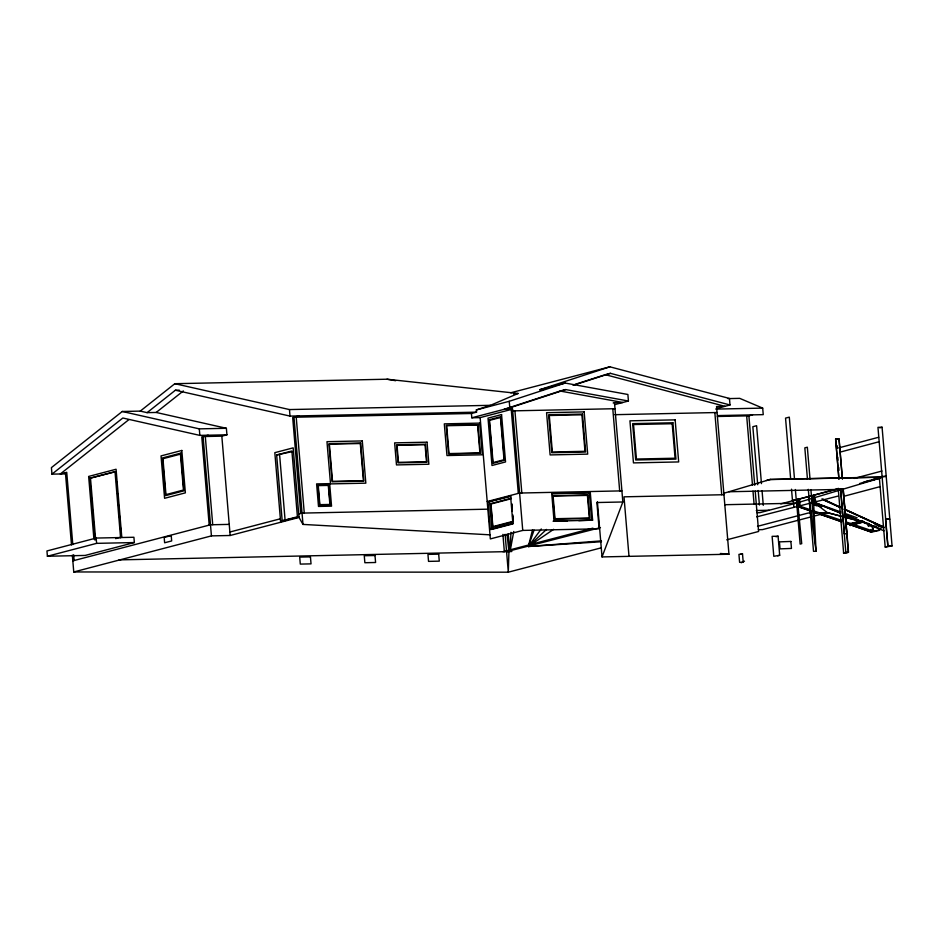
<?xml version="1.0" encoding="UTF-8"?>
<svg xmlns="http://www.w3.org/2000/svg" width="939" height="939" viewBox="0 0 939 939"><rect width="100%" height="100%" fill="white"/><g stroke="black" fill="none" stroke-linecap="round" stroke-linejoin="round"><path stroke-width="1.41" d="M508.199 533.939L510.088 551.287L510.969 532.307M876.251 526.286L868.317 525.887L868.481 524.596L870.969 524.725M510.088 551.287L513.762 531.474M841.379 516.344L827.329 512.635L813.831 502.283L814.395 499.877M601.488 541.733L528.352 546.498L532.519 529.807M601.418 540.876L528.352 546.498L534.056 530.101M574.903 384.438L605.326 374.673L724.896 406.317L716.551 406.493L728.957 554.233L602.028 556.921L622.839 501.978L614.493 402.655L622.85 402.479L560.114 391.035L504.208 409.298L512.565 409.122L522.741 530.418L490.334 538.916L480.146 417.609L512.565 409.122M553.658 529.314L528.352 546.498L541.287 528.974M528.352 546.498L546.486 529.42M744.498 561.158L741.223 562.778M72.338 555.066L73.758 571.957L211.428 535.887L203.094 436.553L221.827 436.154L226.933 434.816L226.381 428.29L156.191 412.456L147.094 412.644L140.263 411.106L122.27 411.482L51.41 467.622L51.962 474.148L66.176 473.843M51.962 474.148L122.821 418.008L199.843 435.391L226.933 434.816M128.878 419.639L60.307 473.972L66.728 472.294L72.796 544.608M140.263 411.106L174.842 383.699L387.009 379.215L518.105 393.464L490.463 405.319L476.355 409.92L476.543 412.151L471.437 413.489L294.001 417.245L302.992 524.42L489.994 534.831M147.094 412.644L175.393 390.225L179.29 390.143M156.191 412.456L183.351 390.929M542.578 390.201L539.784 389.697L609.881 366.809L729.462 398.453L730.002 404.979L716.469 408.524M476.355 409.92L509.243 401.305L565.137 383.053L627.886 394.486L628.426 401.012L614.552 404.65M471.437 413.489L471.801 417.785L509.795 407.831L565.689 389.579L628.426 401.012M573.095 385.319L610.432 373.335L730.002 404.979M800.11 505.781L799.535 498.949L792.493 500.792L791.518 489.184M723.84 493.268L770.32 479.43L880.97 477.082M757.01 512.729L759.839 512.671L795.932 503.21L839.208 490.322M842.001 489.489L880.7 477.963M885.184 547.026L887.954 546.298L877.965 427.339L882.085 427.245L892.05 545.935L885.184 547.026L879.291 476.871L886.181 476.061M850.276 525.453L862.695 522.014L862.589 520.711L863.258 522.061L850.276 525.453L849.138 523.927L861.239 521.028L848.786 524.326M838.21 488.315L843.633 552.977L848.328 552.32L843.046 489.36M879.749 427.867L882.085 427.245M838.609 447.926L878.681 437.257M840.37 452.046L879.068 441.741M766.294 480.498L770.32 479.43M854.197 478.421L881.956 471.026M865.805 481.496L869.972 480.369M872.742 479.653L879.69 477.787M859.678 483.491L880.629 477.904M879.937 486.684L843.633 496.355L843.21 489.008L839.759 489.055M838.633 488.597L792.493 500.792L796.73 499.689M872.202 479.735L880.582 477.517M208.2 435.215L201.779 436.893L209.197 525.112M299.107 415.907L292.686 417.585L300.738 513.445M94.956 540.125L89.757 478.28L115.016 471.66L115.755 471.648L116.002 474.559M89.757 478.28L115.755 471.648M510.734 392.784L609.881 366.809M276.653 454.981L291.9 450.99L297.417 516.779L282.181 520.769L276.653 454.981L292.088 451.659M539.784 389.697L565.137 383.053M605.326 374.673L610.432 373.335M560.114 391.035L565.689 389.579M96.154 538.059L46.95 550.958L47.396 556.24L85.156 555.442L134.359 542.554L133.913 537.261L96.154 538.059L96.6 543.352L47.396 556.24M613.19 402.995L614.493 402.655M115.638 538.61L121.26 537.143M72.831 560.853L210.5 524.772L229.233 524.385M229.879 532.014L280.374 518.786M298.719 513.973L302.041 513.105L487.846 509.173M282.181 520.769L299.001 517.072M211.428 535.887L230.161 535.488L299.013 517.448L302.992 524.42M717.396 416.493L748.888 415.824L752.55 414.862M487.2 501.532L519.607 493.045L621.9 490.874L620.597 491.214M487.904 501.942L510.581 495.992L512.894 523.493L490.217 529.432L487.904 501.942L510.793 496.332M511.379 498.163L490.686 503.586L492.67 527.202L513.363 521.779M511.168 498.738L490.98 504.02L492.881 526.626L513.058 521.333L512.588 515.687M552.202 493.679L590.302 492.646L592.603 520.147L578.8 520.664M493.257 529.033L513.093 523.833M592.603 520.147L553.083 521.215L567.367 520.91M502.964 551.709L592.92 528.141M600.455 527.612L506.579 551.674M754.991 504.384L756.294 504.043M601.242 547.836L508.304 572.191L73.758 571.957M769.921 479.547L879.315 477.235L886.216 476.425M780.755 503.879L808.913 496.496L816.085 551.287L813.514 551.322L808.315 489.348M810.897 489.583L816.085 551.287L813.244 495.358L837.788 488.926M757.527 526.321L808.209 513.034L810.932 512.976M810.674 516.99L762.48 529.619L758.383 529.713M813.444 516.262L827.329 512.635L841.227 516.204M726.716 539.843L758.595 531.486L755.202 491.05M776.013 536.756L778.091 536.216L779.687 555.278L777.621 555.818M740.66 554.303L742.503 553.822L743.219 562.261L739.603 562.332L738.934 554.386L742.503 553.822M848.328 552.32L843.445 553.001L845.839 552.367L840.534 489.149M863.047 482.4L879.714 478.092M756.717 516.861L838.374 496.003M871.134 529.643L871.415 532.131L879.162 530.441M879.925 529.854L873.516 531.274L846.039 521.896M779.687 555.278L773.795 556.311L772.116 536.333L778.091 536.216M513.809 394.157L518.105 393.464M843.633 552.977L848.527 552.273L843.21 488.961M879.315 477.235L881.58 477.141M892.05 545.935L887.825 546.099L885.536 518.985L889.808 519.197L885.688 519.29M727.971 398.617L739.709 398.359L762.691 408.113L763.243 414.639L717.584 415.601M174.842 383.699L289.47 409.568L490.463 405.319M512.706 410.871L615.01 408.7M175.393 390.225L290.01 416.094L476.543 412.151M715.764 409.099L762.691 408.113M471.801 417.785L480.146 417.609M614.775 414.686L717.056 412.526M122.27 411.482L199.303 428.865L226.381 428.29M590.302 492.646L551.733 493.468L554.045 520.957M728.934 491.754L842.447 489.348M723.957 494.712L624.001 496.825L629.001 556.358M622.839 501.978L596.899 502.529L599.105 528.798L522.741 530.418M724.802 504.713L795.932 503.21M756.294 510.523L769.029 510.253M813.667 512.917L827.329 512.635M490.217 529.432L491.836 529.396L489.524 501.907M96.6 543.352L134.359 542.554M844.29 533.845L846.778 533.786L843.821 496.308M119.007 559.879L511.849 551.522M879.291 476.871L881.557 476.953M720.389 553.482L728.957 554.233M871.415 532.131L845.64 523.093M387.009 379.215L395.671 380.729M844.008 516.919L864.866 522.272M844.184 517.084L869.491 523.774M877.918 526.004L883.54 527.483M813.867 504.877L816.613 505.769M799.594 499.794L798.138 499.325L799.347 505.98L810.334 509.724M813.291 504.302L821.519 507.001M813.08 510.663L841.919 520.499M811.143 511.239L797.399 506.485L797.375 499.525L801.73 543.669L800.134 544.092L796.413 499.771M813.89 512.189L816.637 513.14M819.383 514.091L841.379 521.697M845.499 523.129L871.615 532.167M883.951 527.389L881.557 526.556C885.594 528.833 880.054 524.666 881.686 528.141M799.148 506.849L811.46 511.156M814.195 512.107L816.93 513.058M819.665 514.02L841.544 521.661M813.244 495.358L813.831 502.283L840.921 511.99M844.983 513.445L857.166 517.812M874.784 524.126L880.195 526.075M813.831 502.283L840.546 512.964M844.56 514.572L880.23 528.845M840.804 513.246L811.906 501.496L814.078 495.146L815.921 501.743M844.854 514.889L883.963 530.805M824.454 500.405L840.252 507.518M844.208 509.29L883.716 527.049L844.302 508.985M823.28 499.348L840.358 507.177M821.977 498.82L840.405 507.412M844.361 509.255L883.857 527.648M871.721 525.887L873.516 531.274L872.413 525.805M507.025 534.256L508.938 551.592L508.304 572.191L505.123 534.326M836.743 445.45L837.001 448.361L836.86 445.849M837.799 457.211L838.058 460.133M838.715 467.422L838.985 470.345M868.152 524.009L868.317 525.887M842.353 478.726L839.008 438.9L835.616 438.971L838.926 479.043L835.616 438.971L839.067 438.924L842.389 478.96M840.663 489.149L844.407 533.833M810.04 479.36L807.34 447.199L804.829 447.856L807.47 479.324M794.523 479.371L789.3 417.139L785.544 418.113L790.661 479.031M795.38 489.512L796.225 499.642M793.326 500.581L793.901 507.365M761.459 483.62L756.599 425.719L752.843 426.705L757.714 484.712M762.069 490.851L763.278 505.323M758.196 490.522L759.416 505.018M748.888 415.824L754.721 485.275M746.669 415.871L752.491 485.287M752.984 491.074L754.076 504.09M714.837 412.573L721.739 494.759M612.78 408.747L619.681 490.921M597.392 501.755L602.028 556.921M589.34 492.893L591.652 520.394M514.924 410.824L521.826 492.998M511.25 409.463L518.305 493.386M509.243 401.305L509.795 407.831M511.849 503.715L512.189 507.882M512.776 514.83L513.128 518.997M511.638 504.384L512.225 511.45M502.905 534.373L504.36 551.721M296.219 417.198L304.271 513.058M299.013 517.448L293.168 447.856L274.822 452.668L280.655 522.248M289.47 409.568L290.01 416.094M279.622 454.922L285.139 520.699M221.827 436.154L230.161 535.488M205.312 436.506L212.719 524.725M199.303 428.865L199.843 435.391M121.8 537.472L116.072 469.254L88.653 476.437L93.9 538.845M116.6 481.707L116.964 486.026M117.563 493.221L117.833 496.391M118.537 504.724L118.807 508.034M119.417 515.311L119.734 519.103M120.403 526.955L120.708 530.605M115.016 471.66L120.568 537.812M90.496 478.256L95.578 538.669M73.653 554.726L74.134 560.513M65.413 472.634L71.493 544.949M181.814 450.462L161.027 455.908L164.583 498.304L185.37 492.858L181.814 450.462M180.804 453.138L162.424 457.962L165.593 495.628L183.974 490.804L180.804 453.138M180.429 454.147L162.952 458.725L165.968 494.618L183.445 490.029L180.429 454.147M501.567 414.58L488.01 418.137L491.989 465.498L505.546 461.941L501.567 414.58M500.769 416.716L489.137 419.768L492.787 463.361L504.431 460.31L500.769 416.716M500.475 417.503L489.536 420.367L493.081 462.587L504.02 459.723L500.475 417.503M171.227 535.594L164.184 537.437L164.63 542.777L171.673 540.934L171.227 535.594M790.884 541.439L779.44 541.873L780.027 548.869L791.471 548.435L790.884 541.439M584.152 411.892L546.568 412.691L550.113 454.922L587.697 454.124L584.152 411.892M582.462 414.087L548.622 414.803L551.803 452.727L585.643 452.011L582.462 414.087M581.91 414.815L549.303 415.508L552.367 451.999L584.974 451.307L581.91 414.815M479.618 423.113L444.311 423.865L446.964 455.544L482.282 454.793L479.618 423.113M675.141 419.862L629.928 420.825L633.461 462.892L678.674 461.941L675.141 419.862M477.951 424.71L446.236 425.379L448.631 453.948L480.357 453.279L477.951 424.71M477.575 425.074L446.671 425.719L449.018 453.584L479.911 452.927L477.575 425.074M672.911 422.773L632.64 423.63L635.703 459.981L675.963 459.136L672.911 422.773M672.183 423.724L633.532 424.545L636.431 459.03L675.071 458.22L672.183 423.724M362.29 440.931L326.972 441.67L330.516 483.902L365.834 483.162L362.29 440.931M360.658 443.032L328.943 443.701L332.136 481.801L363.863 481.132L360.658 443.032M360.294 443.513L329.389 444.17L332.512 481.32L363.416 480.662L360.294 443.513M427.034 442.187L394.638 442.868L396.481 464.922L428.877 464.23L427.034 442.187M425.461 444.229L396.54 444.84L398.054 462.868L426.975 462.258L425.461 444.229M425.05 444.757L397.033 445.356L398.465 462.34L426.482 461.753L425.05 444.757M329.659 483.632L316.607 483.902L318.497 506.438L331.549 506.156L329.659 483.632M328.568 485.029L317.91 485.263L319.577 505.029L330.235 504.806L328.568 485.029M328.298 485.404L318.262 485.616L319.859 504.666L329.894 504.454L328.298 485.404M587.826 494.876L552.625 495.628L554.609 519.232L589.809 518.492L587.826 494.876M587.427 495.393L553.106 496.121L555.008 518.715L589.328 517.988L587.427 495.393M310.445 556.874L299.705 557.097L300.292 564.093L311.032 563.87L310.445 556.874M375.001 555.501L364.273 555.735L364.86 562.731L375.588 562.496L375.001 555.501M438.689 554.163L427.949 554.386L428.536 561.381L439.276 561.146L438.689 554.163"/></g></svg>
